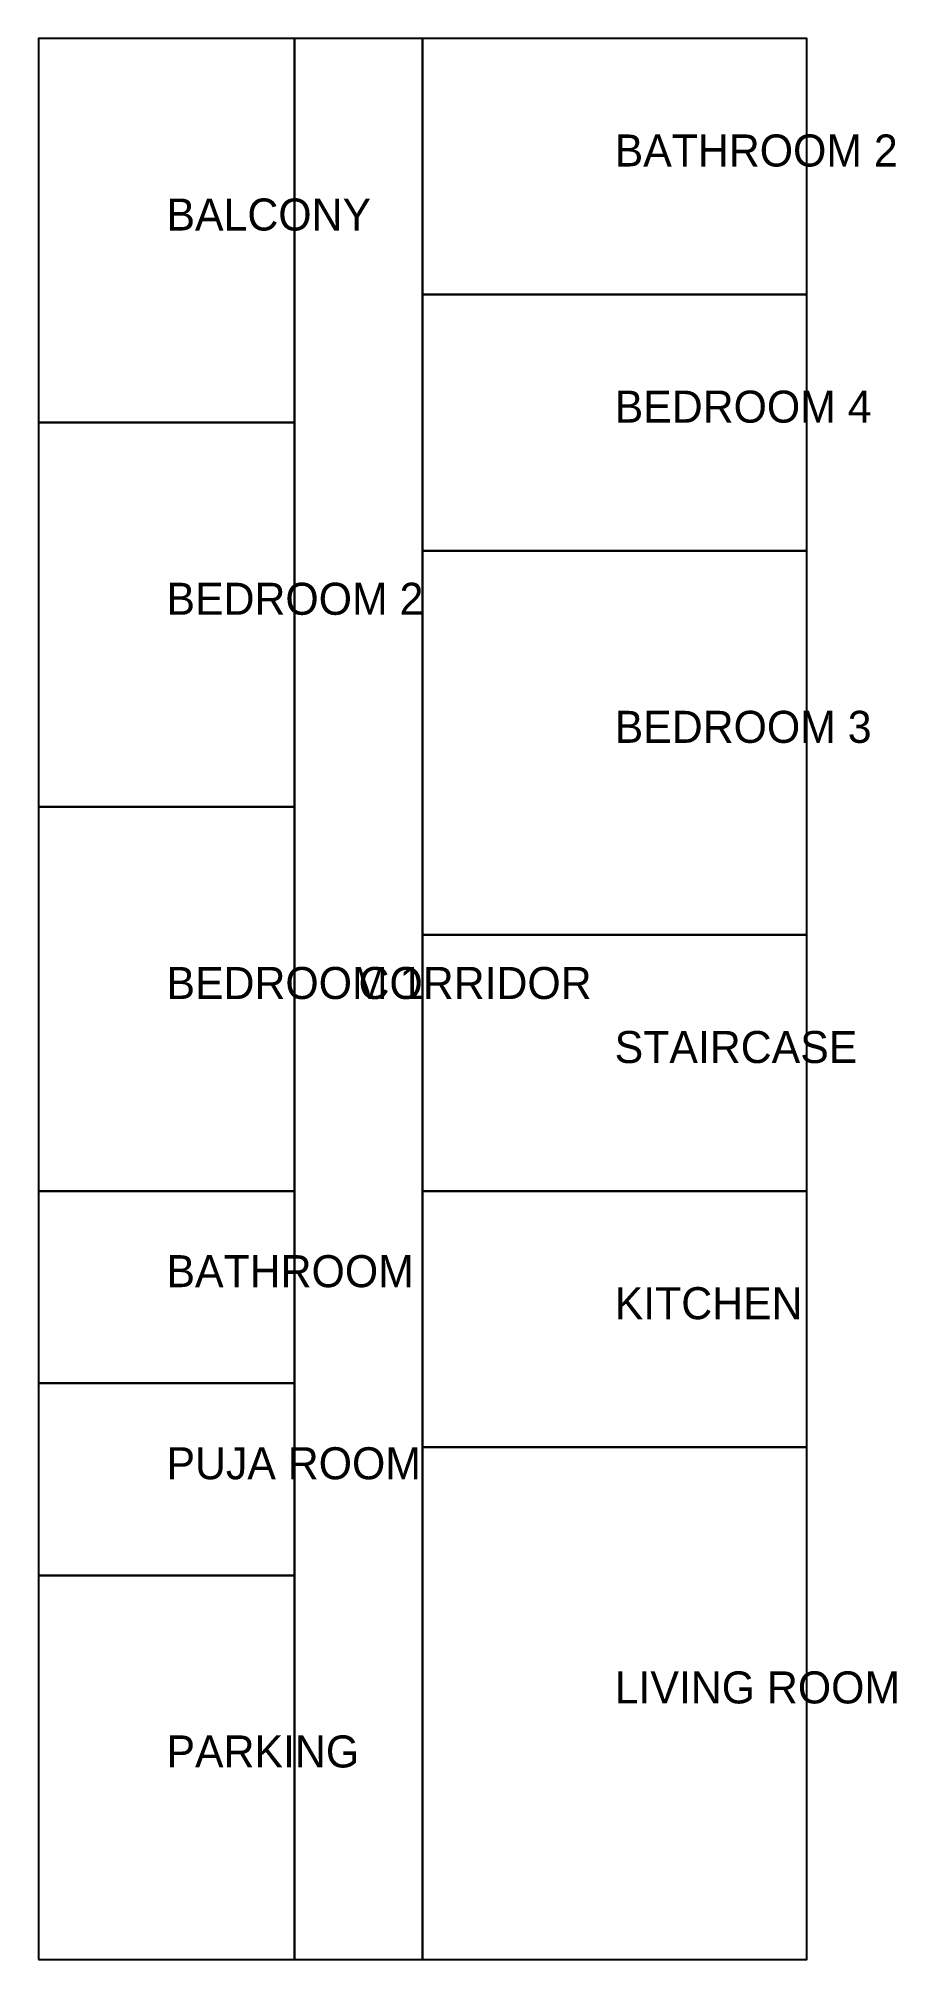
# Model space of a CAD drawing. Header units: metres. Extents: x 0 to 13.4, y 0 to 30.
import ezdxf

# ---------------------------------------------------------------- set-up
doc = ezdxf.new("R2010")
doc.units = ezdxf.units.M

msp = doc.modelspace()

# ---------------------------------------------------------------- linework, layer by layer
at = {"color": 4}
for points in [[(0, 24), (4, 24), (4, 30), (0, 30)], [(6, 12), (12, 12), (12, 16), (6, 16)]]:
    msp.add_lwpolyline(points, close=True, dxfattribs=at)
at = {"color": 8}
msp.add_lwpolyline([(4, 0), (6, 0), (6, 30), (4, 30)], close=True, dxfattribs=at)
at = {"color": 1}
for points in [[(6, 26), (12, 26), (12, 30), (6, 30)], [(0, 9), (4, 9), (4, 12), (0, 12)]]:
    msp.add_lwpolyline(points, close=True, dxfattribs=at)
at = {"color": 2}
for points in [[(6, 22), (12, 22), (12, 26), (6, 26)], [(0, 18), (4, 18), (4, 24), (0, 24)], [(6, 16), (12, 16), (12, 22), (6, 22)], [(0, 12), (4, 12), (4, 18), (0, 18)]]:
    msp.add_lwpolyline(points, close=True, dxfattribs=at)
at = {"color": 30}
msp.add_lwpolyline([(6, 8), (12, 8), (12, 12), (6, 12)], close=True, dxfattribs=at)
at = {"color": 6}
msp.add_lwpolyline([(0, 6), (4, 6), (4, 9), (0, 9)], close=True, dxfattribs=at)
at = {"color": 3}
msp.add_lwpolyline([(6, 0), (12, 0), (12, 8), (6, 8)], close=True, dxfattribs=at)
at = {"color": 9}
msp.add_lwpolyline([(0, 0), (4, 0), (4, 6), (0, 6)], close=True, dxfattribs=at)

# ---------------------------------------------------------------- texts
at = {"color": 7}
for s, p in [('BATHROOM 2', (9, 28)), ('BALCONY', (2, 27)), ('BEDROOM 4', (9, 24)), ('BEDROOM 2', (2, 21)), ('BEDROOM 3', (9, 19)), ('BEDROOM 1', (2, 15)), ('CORRIDOR', (5, 15)), ('STAIRCASE', (9, 14)), ('BATHROOM', (2, 10.5)), ('KITCHEN', (9, 10)), ('PUJA ROOM', (2, 7.5)), ('LIVING ROOM', (9, 4)), ('PARKING', (2, 3))]:
    msp.add_text(s, height=0.5, dxfattribs=at).set_placement(p)

doc.saveas('drawing.dxf')
